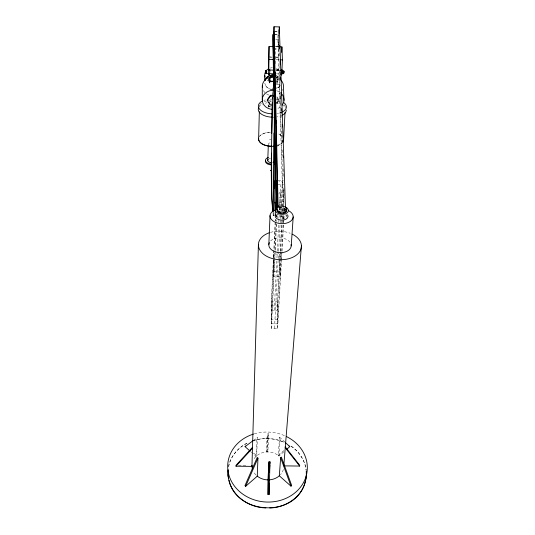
<?xml version="1.0" encoding="UTF-8"?>
<svg xmlns="http://www.w3.org/2000/svg" width="535" height="535" viewBox="0 0 535 535"><rect width="100%" height="100%" fill="white"/><g stroke="black" fill="none" stroke-linecap="round" stroke-linejoin="round"><path stroke-width="0.4" stroke-dasharray="2.67 2.01" d="M273.091 212.89L273.191 216.682L273.92 211.82M280.072 71.73L280.133 75.147L280.226 74.532M272.322 99.61L272.375 97.156M272.389 96.34L272.496 91.425M272.516 90.609L272.609 87.854M272.362 99.477L272.455 95.324M272.469 94.494L272.522 92.007M279.905 209.86L279.952 207.48M279.972 206.684L280.246 193.911M281.283 211.559L281.363 207.553M281.383 206.751L282.239 181.345L278.936 181.271M256.004 456.368L256.646 438.118L257.368 437.516L256.706 455.773L256.004 456.368L252.359 453.132M268.737 106.351L268.744 106.92L268.182 105.756A4.38 3.832 -1.2 0 1 268.129 104.372L268.122 103.81A4.374 3.825 -1.2 0 0 268.182 105.194L268.71 107.147L270.891 107.201M272.649 99.303L272.75 96.808M275.645 63.725L275.525 48.357M283.149 211.144L277.899 39.483L278.1 34.735L274.462 34.635M277.05 81.654L276.949 84.918L277.05 81.654L277.718 80.471A4.481 4.019 -1.6 0 0 276.521 76.438M278.855 37.617L278.474 46.605L275.492 46.525M278.862 41.676L278.548 49.053L274.803 48.953M280.333 95.912L280.146 100.005L276.829 99.925M280.547 96.474L280.24 103.041L276.067 102.934M273.378 257.221L273.532 254.051L279.972 254.178L280.126 276.689L273.559 276.568L273.305 258.806M281.577 259.455L277.605 328.463L271.379 328.356L271.145 305.873L273.405 258.438M273.445 257.609L275.15 221.824M275.191 220.995L275.271 219.33M273.673 258.599L271.191 310.267L277.27 310.374L280.106 259.562M273.706 257.77L275.431 221.938M275.465 221.102L275.545 219.437M273.559 276.568L273.599 258.887M274.789 253.129L271.332 323.755L277.525 323.856L283.256 223.369M274.95 249.812L276.294 222.393M276.334 221.557L276.414 219.898M276.555 217.043L276.635 215.478M271.379 328.356L275.197 251.009M275.237 250.173L276.508 224.392M276.876 216.902L277.056 214.334M266.845 451.908L267.794 433.631L268.797 433.644L267.828 451.921L266.845 451.908L266.798 438.553L267.794 433.631M274.234 310.32L276.782 261.16M276.956 257.83L277.257 251.998M277.297 251.169L278.768 222.841M278.815 222.005L279.156 215.344M279.417 210.342L280.755 184.515M274.495 328.41L278.18 259.388M278.227 258.559L278.581 251.905M278.628 251.075L280.313 219.477M280.36 218.641L280.534 215.317M280.801 210.329L281.249 202.009M279.972 254.178L280.126 276.689M277.605 328.463L277.19 305.98L279.772 259.401M279.818 258.565L280.186 251.911M280.233 251.082L282.212 215.311M282.44 211.171L283.684 188.688M280.153 258.726L280.521 252.065M280.567 251.229L282.567 215.411M282.801 211.251L284.052 188.761M283.303 222.54L283.443 220.046M283.476 219.531L283.731 215.063M283.965 210.91L284.159 207.587M281.624 258.626L282.005 251.972M282.052 251.142L283.871 219.551M283.918 218.721L284.112 215.391M284.399 210.402L284.54 207.908M284.774 210.73L284.914 208.269M285.255 210.329L285.356 208.677M285.342 210.335L285.443 208.677M286.238 216.113L286.339 214.461M283.784 451.848L278.969 456.041L278.267 455.425L279.544 437.189L280.266 437.804L278.969 456.041A15.923 13.977 3.8 0 0 253.409 459.859M276.448 69.998L279.303 69.998M228.666 466.801C230.21 456.255 238.262 447.735 247.437 442.926M267.828 451.921L267.761 438.566L268.797 433.644M281.744 215.445L281.43 216.856L279.999 216.829L280.373 215.09M228.391 466.487C230.953 456.322 238.015 447.2 247.712 443.007M277.063 82.209L277.732 81.026A4.487 4.026 -1.6 0 0 276.535 76.993M276.729 103.008L278.922 99.931L276.996 96.721M276.749 103.87L278.949 100.787L278.922 99.931M278.267 455.425L284.286 450.196M253.429 440.486L257.368 437.516M253.69 440.626C263.501 437.215 274.636 438.132 284.092 442.278C274.455 437.77 263.22 437.677 253.082 440.539M278.374 145.105L278.989 144.918M238.416 465.343L247.183 465.443M266.798 438.553L267.761 438.566M269.453 139.194L271.084 139.214M271.145 305.873L277.19 305.98M273.793 271.787L280.4 271.914M279.176 192.787L281.624 192.841M278.655 193.871L281.657 193.938M279.116 197.502L283.924 197.609M279.069 201.962L284.152 202.076M279.009 202.792L282.895 202.872M279.43 207.326L283.383 207.413M272.85 212.489L274.127 212.515M276.675 214.702L279.029 214.749M273.091 215.371L274.508 215.404M277.912 180.235L283.363 180.355M277.224 184.435L283.577 184.582M270.904 106.131L269.433 106.097L269.439 106.666L270.917 106.699M268.697 56.87L271.887 56.957M275.873 57.064L279.858 57.171M269.807 57.573L272.074 57.633M275.846 57.733L279.618 57.84M275.813 59.699L279.945 59.813M276.14 69.476L279.23 69.557M276.2 70.179L279.477 70.266M276.501 70.533L279.838 70.627M276.414 73.85L280.581 73.964M276.448 84.336L280.133 84.436M276.521 87.325L280.233 87.426M274.214 31.391L277.973 31.498M274.562 31.766L278.347 31.873M274.622 34.173L279.183 34.3M275.726 39.423L277.899 39.483M275.485 46.732L278.708 46.819M291.073 446.277C299.326 451.533 305.124 460.682 306.16 470.446C305.351 460.361 298.804 451.627 290.833 445.769M281.43 216.856L281.283 215.545L279.865 215.518L279.999 216.829M253.67 453.078L256.706 455.773M250.534 451.507L251.751 452.59M279.544 437.189L285.035 442.211M277.016 97.577L278.949 100.787M285.061 208.643L285.168 211.98M278.809 34.019L278.862 35.684M279.437 53.186L279.551 56.523M280.066 72.352L280.206 76.525M281.356 111.527L281.55 117.359M281.992 130.694L282.206 137.361M282.62 149.867L282.814 155.698M283.249 169.033L283.55 178.202M283.884 188.206L284.212 198.204M284.54 208.209L284.68 212.375M278.1 34.735L278.909 60.582M279.063 65.584L283.61 210.683M283.276 215.311L283.403 219.477M277.886 79.026L277.899 79.581M277.103 79.086L277.117 79.641M276.307 215.164L276.341 216.829M273.532 254.051L273.592 258.084M283.336 469.503A15.923 13.977 3.8 0 1 280.42 474.719M255.984 475.013A15.923 13.977 3.8 0 1 254.025 472.579M254.292 433.825A39.844 34.996 3.8 0 1 285.182 435.945M270.463 232.384A21.54 14.231 3.1 0 1 290.197 233.267M269.439 106.666A3.611 3.163 -1.2 0 1 268.931 105.616M269.647 101.423A4.374 3.825 -1.2 0 1 271.031 100.734M270.142 101.938A3.611 3.156 -1.2 0 1 271.278 101.369M277.665 145.426A12.532 6.975 2.3 0 0 282.38 142.631A12.499 6.962 2.3 0 1 276.187 145.801M259.455 136.378A12.532 6.975 2.3 0 1 270.804 132.312A12.499 6.962 2.3 0 0 259.482 136.385M281.992 136.178A12.532 6.975 2.3 0 0 278.407 133.844A12.499 6.962 2.3 0 1 282.453 136.739M282.313 115.226A13.997 7.39 2.4 0 1 276.735 116.931M273.846 117.185A13.997 7.39 2.4 0 1 272.362 117.192M258.739 107.448A13.997 7.39 2.4 0 1 262.364 104.271M265.226 103.195A13.997 7.39 2.4 0 1 267.186 102.753M275.706 102.74A13.997 7.39 2.4 0 1 280.567 104.104M281.952 104.766A13.997 7.39 2.4 0 1 285.282 107.508M281.811 112.243A14.044 7.37 2.4 0 1 276.876 113.621M263.822 100.406A14.044 7.37 2.4 0 1 265.333 99.918M270.088 99.169A14.044 7.37 2.4 0 1 272.255 99.135M276.535 99.597A14.044 7.37 2.4 0 1 280.728 100.834M282.881 111.467A12.954 6.801 2.4 0 1 277.645 113.567M259.482 106.004A12.954 6.801 2.4 0 1 259.95 104.86M260.318 104.312A12.954 6.801 2.4 0 1 261.334 103.288M264.297 101.623A12.954 6.801 2.4 0 1 266.41 100.975M267.159 100.807A12.954 6.801 2.4 0 1 270.369 100.413M276.956 100.975A12.954 6.801 2.4 0 1 279.899 101.897M284.118 104.72A12.954 6.801 2.4 0 1 284.867 105.856M285.108 106.445A12.954 6.801 2.4 0 1 285.289 107.635M268.483 144.965A3.752 2.107 2.4 0 1 271.098 142.45M272.429 162.593A3.685 2.127 2.4 0 1 271.479 162.64M268.831 158.942A3.685 2.127 2.4 0 1 270.469 158.434M279.711 78.27A7.971 7.182 -1.4 0 1 276.903 80.986M268.389 80.986A7.971 7.182 -1.4 0 1 267.293 80.23M270.309 68.065A7.971 7.182 -1.4 0 1 272.375 67.738M276.428 68.554A7.971 7.182 -1.4 0 1 279.457 71.088M279.945 85.62A8.092 7.236 -1.4 0 1 277.097 88.355M273.117 89.465A8.092 7.236 -1.4 0 1 264.798 83.226M276.615 75.83A8.092 7.236 -1.4 0 1 279.685 78.391M280.206 85.152A8.099 7.243 -1.4 0 1 276.381 88.723M271.599 89.405A8.099 7.243 -1.4 0 1 264.885 83.748M276.087 75.596A8.099 7.243 -1.4 0 1 278.922 77.455M282.895 89.352A10.6 9.443 -1.4 0 1 282.36 90.489M281.256 92.053A10.6 9.443 -1.4 0 1 277.545 94.755M268.878 95.063A10.6 9.443 -1.4 0 1 265.955 93.478M264.979 92.622A10.6 9.443 -1.4 0 1 263.427 90.602M276.314 77.348A10.6 9.443 -1.4 0 1 278.815 78.438M280.26 107.013A10.881 9.563 -1.3 0 1 276.608 108.866M276.655 90.763A10.881 9.563 -1.3 0 1 280.353 92.635M275.993 77.508A3.705 3.317 -1.6 0 1 276.374 81.909L276.361 81.353A3.698 3.317 -1.6 0 0 275.98 76.953M285.536 214.642A4.641 2.929 3.1 0 1 285.369 217.899A4.641 2.929 3.1 0 1 280.534 218.882M278.414 218.093A4.641 2.929 3.1 0 1 277.531 214.535M279.477 207.7A4.668 2.922 3.1 0 1 282.988 207.46M279.638 207.513A4.875 3.056 3.1 0 1 280.835 207.292M270.63 240.91A11.215 7.41 3.1 0 1 289.916 242.067M279.116 209.078A11.603 7.33 3.1 0 1 285.048 209.426M277.765 319.622L271.539 319.515L271.345 301.64L277.424 301.753L277.765 319.622"/><path stroke-width="0.8" d="M273.479 71.516L273.398 70.292M282.948 73.188C283.002 75.997 283.242 68.768 282.995 71.536M262.27 99.356L262.304 85.827M273.191 77.167L273.211 76.057M271.539 153.164L271.834 198.405L272.883 210.656L273.673 209.727M283.022 73.476L283.089 71.142L283.891 71.162C285.135 72.86 282.105 74.004 283.831 73.496M274.007 133.061L273.987 188.822M235.995 466.192L252.487 448.196L252.493 447.313L236.022 465.316L235.995 466.192L251.952 466.38L251.965 465.503A15.923 13.977 3.8 0 0 252.466 469.141M273.465 72.379L273.485 69.831M265.661 70.714C267.039 68.941 267.112 73.629 265.607 73.048L265.661 70.714L266.49 70.7L266.41 73.589L273.913 73.783M265.681 70.674L265.607 73.048M271.706 133.369L272.255 102.887M273.204 75.395L273.238 74.251M273.485 72.185L273.432 74.405M268.436 70.6L269.045 46.558L273.071 46.665M272.348 100.306C272.134 137.401 269.887 174.664 272.723 211.679M273.111 211.385L273.974 181.158L275.625 181.198M274.428 107.829L273.806 182.034M258.679 138.117A12.499 6.962 2.3 0 0 272.201 146.269A12.532 6.975 2.3 0 1 258.646 138.117L259.335 111.768M251.952 466.38L258.405 244.729M268.028 494.561L268.971 461.845L270.008 461.859L269.058 494.574L268.028 494.561L267.961 479.895L268.971 461.845M273.398 75.488L273.418 74.332M273.746 70.118L268.831 69.985L269.045 46.558M269.587 82.851L269.038 80.243A4.481 4.019 -1.6 0 1 273.572 75.335M267.761 160.42L268.289 146.015M274.462 34.635L273.01 34.594L272.837 39.343L276.194 209.332M273.251 46.458L274 26.75L279.317 26.897L285.449 207.025L285.964 207.239A6.487 4.066 3.1 0 1 286.606 213.251A6.487 4.066 3.1 0 1 277.036 212.796A6.487 4.066 3.1 0 1 278.113 206.864L274 26.75M273.86 34.153L273.298 48.906L274.803 48.953M257.957 458.107L257.261 476.197L245.659 486.315L244.95 485.66L257.228 457.458L257.957 458.107L245.659 486.315M273.559 76.599A3.705 3.317 -1.6 0 0 270.202 78.304A3.705 3.317 -1.6 0 0 270.329 81.748L273.345 81.547M273.358 76.458L273.392 75.281M274.335 99.858L274.977 84.303M275.043 87.285L274.401 102.894L276.067 102.934M268.837 244.495L270.035 215.551M279.029 33.531L279.317 26.897M273.96 210.991L274.341 202.691L273.974 181.158M281.671 52.463L281.925 46.913L279.511 46.846M280.293 70.292L281.932 70.332L282.426 59.88L281.925 46.913M275.244 215.217L275.518 209.426M275.706 210.175L277.13 180.215L276.067 208.603M277.03 207.433L277.518 197.468L277.331 207.754M283.811 71.79L283.891 71.162M273.325 71.155L273.365 70.373M273.318 77.241L273.358 76.137M277.999 207.179L278.086 205.527M283.55 140.317L285.015 112.337M228.164 470.526L227.877 475.582L228.485 478.096M269.393 472.525L269.821 465.142M269.914 463.497L270.008 461.859M291.227 245.833L293.193 216.922M273.365 70.781L273.405 69.811M273.318 76.826L273.245 78.056L273.211 76.759M268.389 73.516L268.423 74.833L268.824 69.282L268.831 69.985M269.493 73.549L269.533 74.867L269.921 69.824M279.317 475.816L280.654 457.739L281.37 457.111L291.682 485.526L290.986 486.161L279.317 475.816A15.923 13.977 3.8 0 1 269.366 479.855M283.797 465.871L301.432 245.592M306.221 475.729C302.168 522.26 224.894 516.349 228.131 469.65M282.306 70.908L282.246 74.004L282.219 73.516M266.41 73.589L266.403 73.094L265.627 73.014M305.639 480.236C302.549 496.674 285.81 507.748 269.714 507.989M305.839 479.5L306.374 477.541L306.287 471.108M274.569 95.397L270.422 95.29L267.366 99.637L267.373 100.493L270.108 104.954L272.576 105.014M267.373 100.493L270.429 96.146L270.422 95.29M271.539 170.645L270.603 170.678L270.984 170.177M286.793 449.233L289.803 446.611L285.516 442.706M249.925 450.972L245.057 446.651L245.759 446.063M245.057 446.651L252.854 440.84M284.593 465.885L299.687 466.059L299.647 465.183L285.229 446.839L285.249 447.721L299.687 466.059M274.341 202.691L276.675 202.738M265.908 507.896C249.658 507.789 232.698 496.687 229.034 480.343M269.192 59.519L273.332 59.632M279.945 59.813L282.426 59.88M283.035 71.175L283.844 71.195M265.627 71.897L266.477 71.85M283.082 72.292L283.884 72.312M268.45 74.646L269.56 74.673M269.76 78.892A3.698 3.317 -1.6 0 0 270.322 81.193L273.345 81.273L273.352 81.828M270.429 96.146L274.582 96.253M289.094 446.009L289.803 446.611M268.924 102.185L270.095 104.091M280.654 457.739L290.986 486.161M283.978 100.48L283.456 86.944A10.6 9.443 -1.4 0 0 281.336 80.558M281.932 70.332L281.905 69.63L281.243 75.174L281.163 73.857M278.989 29.766L279.156 33.565M279.551 45.234L279.638 48.953M280.086 61.077L280.166 64.802M280.621 76.913L280.728 80.25M281.149 92.756L281.203 95.665M281.684 108.598L281.771 111.099M282.219 124.441L282.306 126.942M282.754 140.277L282.808 141.949M283.289 156.12L283.343 157.785M274.602 48.056L274.716 53.059M275.157 72.225L275.251 76.391M275.719 96.394L275.792 99.731M276.274 120.562L276.334 123.063M276.836 144.731L276.869 146.403M273.806 31.746L277.698 207.139M273.01 34.594L276.535 208.028M270.322 81.193L270.329 81.748M269.613 81.46L269.62 82.015L269.045 80.798A4.487 4.026 -1.6 0 1 273.586 75.89M268.991 483.165L269.058 494.574M264.718 75.275L264.731 80.156M267.961 479.895A15.923 13.977 3.8 0 1 257.161 476.076M286.66 436.647A39.844 34.996 3.8 0 1 296.958 491.063A39.844 34.996 3.8 0 1 234.551 486.208A39.844 34.996 3.8 0 1 253.503 434.066M292.217 234.149A21.54 14.231 3.1 0 1 295.634 255.676A21.54 14.231 3.1 0 1 263.1 253.831A21.54 14.231 3.1 0 1 269.072 232.832M283.436 138.498A12.532 6.975 2.3 0 1 282.808 142.076A12.499 6.962 2.3 0 0 283.403 138.498M286.225 110.049A13.997 7.39 2.4 0 1 282.313 115.226M272.362 117.192A13.997 7.39 2.4 0 1 258.739 107.448M283.336 102.238A14.044 7.37 2.4 0 1 282.473 111.922M271.753 113.855A14.044 7.37 2.4 0 1 259.281 108.786A14.044 7.37 2.4 0 1 262.458 100.995M275.685 163.971A5.985 3.464 2.4 0 1 274.455 164.499M271.459 164.9A5.985 3.464 2.4 0 1 265.627 160.386M275.732 163.061A5.992 3.457 2.4 0 1 274.495 163.59M271.492 163.991A5.992 3.457 2.4 0 1 265.674 161.282A5.992 3.457 2.4 0 1 268.43 157.45M275.017 161.135A3.685 2.127 2.4 0 1 273.318 162.399M271.479 162.64A3.685 2.127 2.4 0 1 268.269 161.503A3.685 2.127 2.4 0 1 268.249 159.363M275.364 145.634A3.752 2.107 2.4 0 1 274 146.376M272.128 146.617A3.752 2.107 2.4 0 1 270.242 146.289M265.079 77.114A7.971 7.182 -1.4 0 1 268.409 68.868M264.919 80.718A8.092 7.236 -1.4 0 1 273.927 75.067M262.364 87.479A10.6 9.443 -1.4 0 1 270.115 77.2M270.79 77.053A10.6 9.443 -1.4 0 1 273.579 76.873M265.126 80.003A8.099 7.243 -1.4 0 1 273.338 75.007M281.356 93.525A10.881 9.563 -1.3 0 1 282.132 105.148M272.435 109.374A10.881 9.563 -1.3 0 1 262.277 99.263A10.881 9.563 -1.3 0 1 273.84 90.281M287.596 214.776A6.447 4.073 3.1 0 1 281.45 220.146A6.447 4.073 3.1 0 1 275.726 214.221M286.586 210.322A4.668 2.922 3.1 0 1 283.269 213.117M280.848 213.084A4.668 2.922 3.1 0 1 279.705 212.769M278.715 212.288A4.668 2.922 3.1 0 1 277.384 209.439M286.599 209.82A4.875 3.056 3.1 0 1 281.577 213.358A4.875 3.056 3.1 0 1 277.21 209.198M288.385 210.589A11.603 7.33 3.1 0 1 290.01 221.65A11.603 7.33 3.1 0 1 272.562 220.614A11.603 7.33 3.1 0 1 275.645 209.834M291.12 244.542A11.215 7.41 3.1 0 1 279.043 252.6A11.215 7.41 3.1 0 1 269.373 242.609M273.84 146.189A12.532 6.975 2.3 0 0 275.431 145.968A12.499 6.962 2.3 0 1 273.833 146.175M279.263 211.619A4.882 3.049 3.1 0 0 286.773 209.446A4.882 3.049 3.1 0 0 279.671 206.349A4.882 3.049 3.1 0 0 279.263 211.619"/></g></svg>
